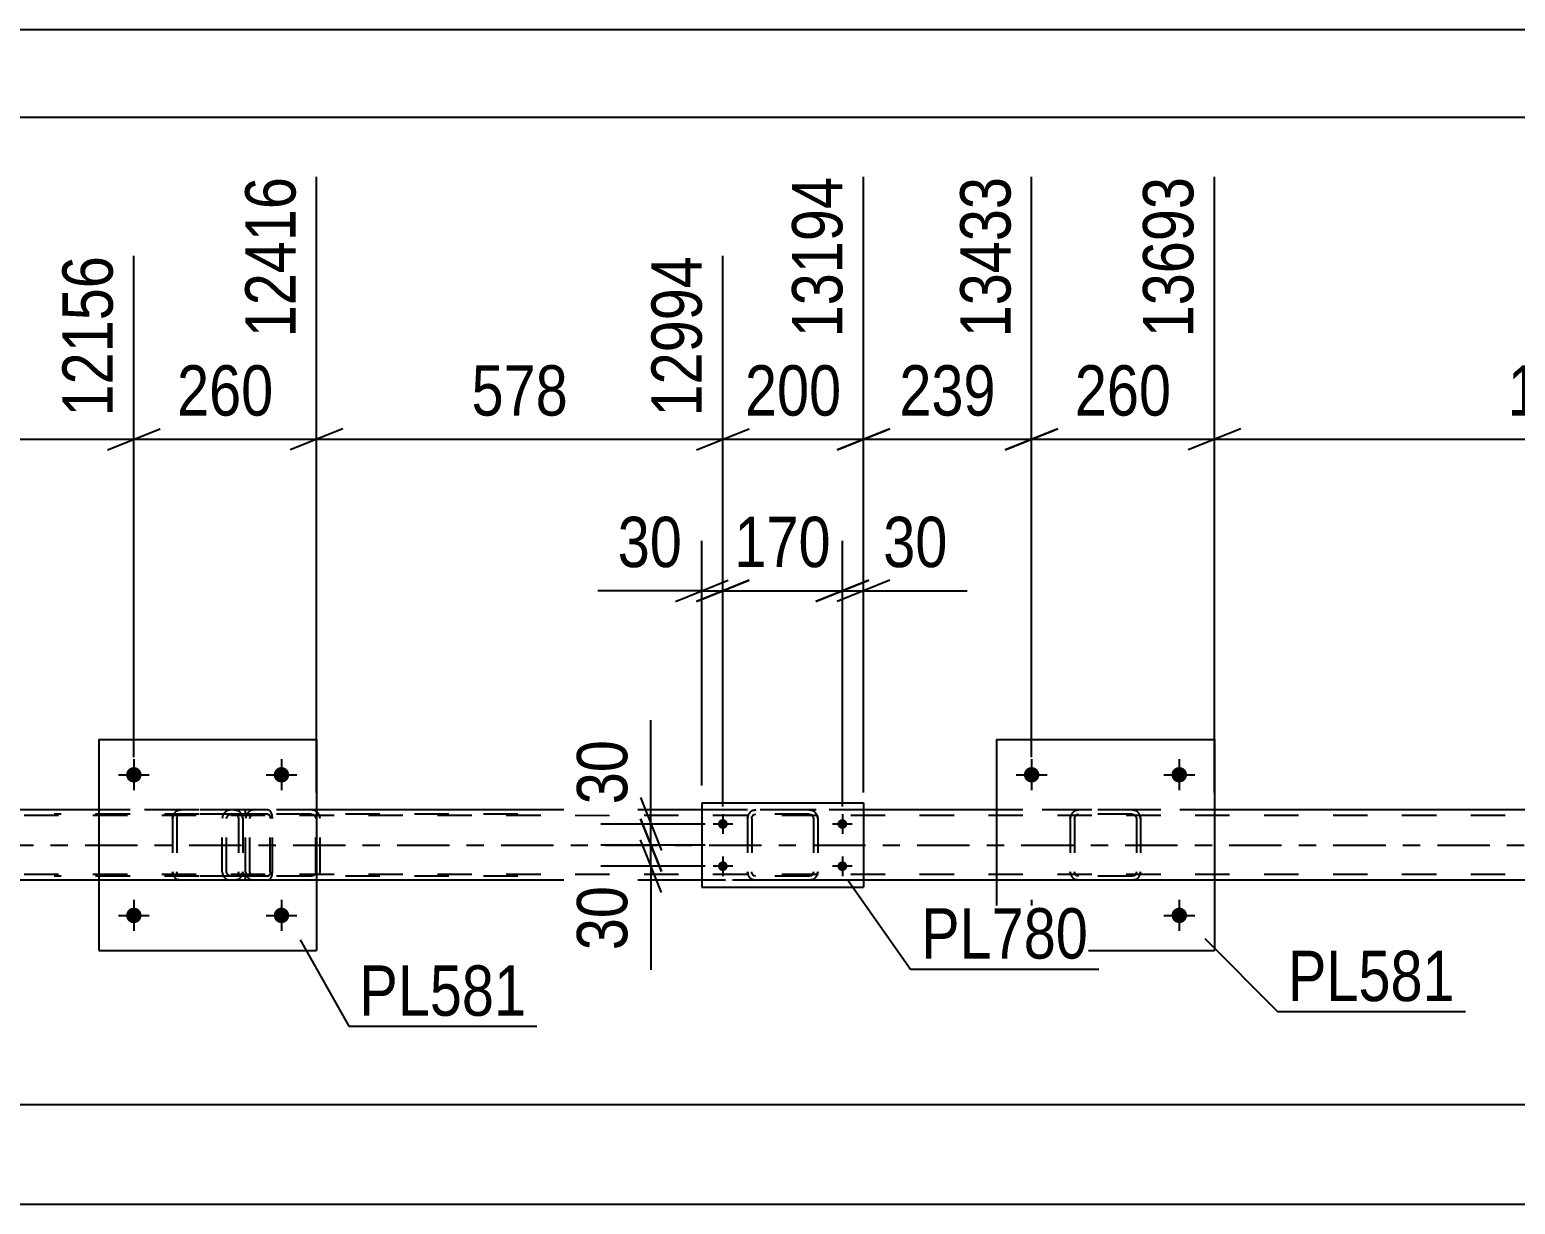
# Model space of a CAD drawing. Header units: millimetres. Extents: x 0 to 841, y 0 to 594.
# Drawn here: x 522.2 to 606.8, y 527.2 to 594 of the extents above; entities that cross this region are included whole.
import ezdxf

# ---------------------------------------------------------------- set-up
doc = ezdxf.new("R2010")
doc.units = ezdxf.units.MM
doc.linetypes.add('DXK_LINE_DOT2', pattern=[3.9198, 1.9599, -1.9599])
doc.linetypes.add('DXK_LINE_DOT3', pattern=[5.9187, 2.979, -0.9799, 0.9799, -0.9799])
doc.styles.add('Arial Narrow', font='ARIALN.TTF', dxfattribs={"height": 0.2})

# ---------------------------------------------------------------- blocks, each defined once
blk = doc.blocks.new('Unknown-814748436-1133')
at = {"color": 5, "linetype": 'Continuous'}
for p, q in [((841, 594), (0, 594)), ((836, 589), (5, 589))]:
    blk.add_line(p, q, dxfattribs=at)
blk = doc.blocks.new('Bolt-814748436-4880 - 4858')
at = {"linetype": 'Continuous'}
for points in [[(579.678, 551.608, -1), (578.798, 551.608, -1)], [(588.078, 551.608, -1), (587.198, 551.608, -1)]]:
    blk.add_hatch(color=1, dxfattribs=at).paths.add_polyline_path(points)
at = {"color": 1, "linetype": 'Continuous'}
for p, q in [((579.238, 552.488), (579.238, 550.728)), ((587.638, 552.488), (587.638, 550.728)), ((578.358, 551.608), (580.118, 551.608)), ((586.758, 551.608), (588.518, 551.608))]:
    blk.add_line(p, q, dxfattribs=at)
blk = doc.blocks.new('Bolt-814748436-4881 - 4858')
at = {"linetype": 'Continuous'}
for points in [[(579.678, 543.608, -1), (578.798, 543.608, -1)], [(588.078, 543.608, -1), (587.198, 543.608, -1)]]:
    blk.add_hatch(color=1, dxfattribs=at).paths.add_polyline_path(points)
at = {"color": 1, "linetype": 'Continuous'}
for p, q in [((579.238, 544.488), (579.238, 542.728)), ((587.638, 544.488), (587.638, 542.728)), ((578.358, 543.608), (580.118, 543.608)), ((586.758, 543.608), (588.518, 543.608))]:
    blk.add_line(p, q, dxfattribs=at)
blk = doc.blocks.new('Bolt-814748436-4884 - 4858')
at = {"linetype": 'Continuous'}
for points in [[(528.598, 551.608, -1), (527.718, 551.608, -1)], [(536.998, 551.608, -1), (536.118, 551.608, -1)]]:
    blk.add_hatch(color=1, dxfattribs=at).paths.add_polyline_path(points)
at = {"color": 1, "linetype": 'Continuous'}
for p, q in [((528.158, 552.488), (528.158, 550.728)), ((536.558, 552.488), (536.558, 550.728)), ((527.278, 551.608), (529.038, 551.608)), ((535.678, 551.608), (537.438, 551.608))]:
    blk.add_line(p, q, dxfattribs=at)
blk = doc.blocks.new('Bolt-814748436-4885 - 4858')
at = {"linetype": 'Continuous'}
for points in [[(528.598, 543.608, -1), (527.718, 543.608, -1)], [(536.998, 543.608, -1), (536.118, 543.608, -1)]]:
    blk.add_hatch(color=1, dxfattribs=at).paths.add_polyline_path(points)
at = {"color": 1, "linetype": 'Continuous'}
for p, q in [((528.158, 544.488), (528.158, 542.728)), ((536.558, 544.488), (536.558, 542.728)), ((527.278, 543.608), (529.038, 543.608)), ((535.678, 543.608), (537.438, 543.608))]:
    blk.add_line(p, q, dxfattribs=at)
blk = doc.blocks.new('Part-814748436-4953 - 4858')
at = {"color": 2, "linetype": 'Continuous'}
for p, q in [((577.238, 553.607), (577.238, 541.607)), ((577.238, 553.607), (589.638, 553.607)), ((589.638, 553.607), (589.638, 541.607)), ((577.238, 541.607), (589.638, 541.607))]:
    blk.add_line(p, q, dxfattribs=at)
blk = doc.blocks.new('Part-814748436-4954 - 4858')
at = {"color": 7, "linetype": 'DXK_LINE_DOT2'}
for p, q in [((581.735, 549.57), (581.918, 549.607)), ((581.918, 549.607), (581.735, 549.57)), ((584.958, 549.607), (581.918, 549.607)), ((584.958, 549.607), (585.142, 549.57)), ((585.142, 549.57), (584.958, 549.607)), ((581.438, 549.127), (581.475, 549.311)), ((581.475, 549.311), (581.438, 549.127)), ((581.438, 549.127), (581.438, 546.087)), ((581.678, 549.127), (581.696, 549.219)), ((581.678, 549.127), (581.678, 546.087)), ((581.696, 549.219), (581.749, 549.297)), ((581.749, 549.297), (581.826, 549.349)), ((581.826, 549.349), (581.918, 549.367)), ((584.958, 549.367), (581.918, 549.367)), ((584.958, 549.367), (585.05, 549.349)), ((585.05, 549.349), (585.128, 549.297)), ((585.128, 549.297), (585.18, 549.219)), ((585.18, 549.219), (585.198, 549.127)), ((585.198, 549.127), (585.198, 546.087)), ((585.402, 549.311), (585.438, 549.127)), ((585.438, 549.127), (585.402, 549.311)), ((585.438, 549.127), (585.438, 546.087)), ((581.475, 545.903), (581.438, 546.087)), ((581.438, 546.087), (581.475, 545.903)), ((581.696, 545.995), (581.678, 546.087)), ((585.198, 546.087), (585.18, 545.995)), ((585.438, 546.087), (585.402, 545.903)), ((585.402, 545.903), (585.438, 546.087)), ((581.749, 545.917), (581.696, 545.995)), ((581.918, 545.607), (581.735, 545.644)), ((581.735, 545.644), (581.918, 545.607)), ((581.826, 545.865), (581.749, 545.917)), ((581.918, 545.847), (581.826, 545.865)), ((584.958, 545.847), (581.918, 545.847)), ((584.958, 545.607), (581.918, 545.607)), ((585.05, 545.865), (584.958, 545.847)), ((585.142, 545.644), (584.958, 545.607)), ((584.958, 545.607), (585.142, 545.644)), ((585.128, 545.917), (585.05, 545.865)), ((585.18, 545.995), (585.128, 545.917))]:
    blk.add_line(p, q, dxfattribs=at)
at = {"color": 7, "linetype": 'DXK_LINE_DOT3'}
blk.add_line((583.438, 547.607), (583.438, 547.607), dxfattribs=at)
at = {"color": 7, "linetype": 'DXK_LINE_DOT2'}
for centre, start, end in [((581.918, 549.127), 112.5, 157.5), ((581.918, 549.127), 112.5, 157.5), ((584.958, 549.127), 22.5, 67.5), ((584.958, 549.127), 22.5, 67.5), ((581.918, 546.087), 202.5, 247.5), ((581.918, 546.087), 202.5, 247.5), ((584.958, 546.087), 292.5, 337.5), ((584.958, 546.087), 292.5, 337.5)]:
    blk.add_arc(centre, 0.48, start, end, dxfattribs=at)
blk = doc.blocks.new('Part-814748436-4959 - 4858')
at = {"color": 2, "linetype": 'Continuous'}
for p, q in [((560.47, 550.008), (560.47, 545.208)), ((560.47, 550.008), (569.67, 550.008)), ((569.67, 550.008), (569.67, 545.208)), ((560.47, 545.208), (569.67, 545.208))]:
    blk.add_line(p, q, dxfattribs=at)
blk = doc.blocks.new('Part-814748436-4960 - 4858')
at = {"color": 7, "linetype": 'DXK_LINE_DOT2'}
for p, q in [((563.366, 549.572), (563.55, 549.608)), ((563.55, 549.608), (563.366, 549.572)), ((566.59, 549.608), (563.55, 549.608)), ((566.59, 549.608), (566.774, 549.572)), ((566.774, 549.572), (566.59, 549.608)), ((563.07, 549.128), (563.106, 549.312)), ((563.106, 549.312), (563.07, 549.128)), ((563.07, 549.128), (563.07, 546.088)), ((563.31, 549.128), (563.328, 549.22)), ((563.31, 549.128), (563.31, 546.088)), ((563.328, 549.22), (563.38, 549.298)), ((563.38, 549.298), (563.458, 549.35)), ((563.458, 549.35), (563.55, 549.368)), ((566.59, 549.368), (563.55, 549.368)), ((566.59, 549.368), (566.682, 549.35)), ((566.682, 549.35), (566.76, 549.298)), ((566.76, 549.298), (566.812, 549.22)), ((566.812, 549.22), (566.83, 549.128)), ((566.83, 549.128), (566.83, 546.088)), ((567.033, 549.312), (567.07, 549.128)), ((567.07, 549.128), (567.033, 549.312)), ((567.07, 549.128), (567.07, 546.088)), ((563.106, 545.905), (563.07, 546.088)), ((563.07, 546.088), (563.106, 545.905)), ((563.328, 545.996), (563.31, 546.088)), ((566.83, 546.088), (566.812, 545.996)), ((567.07, 546.088), (567.033, 545.905)), ((567.033, 545.905), (567.07, 546.088)), ((563.38, 545.919), (563.328, 545.996)), ((563.55, 545.608), (563.366, 545.645)), ((563.366, 545.645), (563.55, 545.608)), ((563.458, 545.866), (563.38, 545.919)), ((563.55, 545.848), (563.458, 545.866)), ((566.59, 545.848), (563.55, 545.848)), ((566.59, 545.608), (563.55, 545.608)), ((566.682, 545.866), (566.59, 545.848)), ((566.774, 545.645), (566.59, 545.608)), ((566.59, 545.608), (566.774, 545.645)), ((566.76, 545.919), (566.682, 545.866)), ((566.812, 545.996), (566.76, 545.919))]:
    blk.add_line(p, q, dxfattribs=at)
at = {"color": 7, "linetype": 'DXK_LINE_DOT3'}
blk.add_line((565.07, 547.608), (565.07, 547.608), dxfattribs=at)
at = {"color": 7, "linetype": 'DXK_LINE_DOT2'}
for centre, start, end in [((563.55, 549.128), 112.5, 157.5), ((563.55, 549.128), 112.5, 157.5), ((566.59, 549.128), 22.5, 67.5), ((566.59, 549.128), 22.5, 67.5), ((563.55, 546.088), 202.5, 247.5), ((563.55, 546.088), 202.5, 247.5), ((566.59, 546.088), 292.5, 337.5), ((566.59, 546.088), 292.5, 337.5)]:
    blk.add_arc(centre, 0.48, start, end, dxfattribs=at)
blk = doc.blocks.new('Part-814748436-4965 - 4858')
at = {"color": 2, "linetype": 'Continuous'}
for p, q in [((526.158, 553.607), (526.158, 541.607)), ((526.158, 553.607), (538.558, 553.607)), ((538.558, 553.607), (538.558, 541.607)), ((526.158, 541.607), (538.558, 541.607))]:
    blk.add_line(p, q, dxfattribs=at)
blk = doc.blocks.new('Part-814748436-4966 - 4858')
at = {"color": 7, "linetype": 'DXK_LINE_DOT2'}
for p, q in [((530.654, 549.57), (530.838, 549.607)), ((530.838, 549.607), (530.654, 549.57)), ((533.878, 549.607), (530.838, 549.607)), ((533.878, 549.607), (534.061, 549.57)), ((534.061, 549.57), (533.878, 549.607)), ((530.358, 549.127), (530.394, 549.311)), ((530.394, 549.311), (530.358, 549.127)), ((530.358, 549.127), (530.358, 546.087)), ((530.598, 549.127), (530.616, 549.219)), ((530.598, 549.127), (530.598, 546.087)), ((530.616, 549.219), (530.668, 549.297)), ((530.668, 549.297), (530.746, 549.349)), ((530.746, 549.349), (530.838, 549.367)), ((533.878, 549.367), (530.838, 549.367)), ((533.878, 549.367), (533.969, 549.349)), ((533.969, 549.349), (534.047, 549.297)), ((534.047, 549.297), (534.099, 549.219)), ((534.099, 549.219), (534.118, 549.127)), ((534.118, 549.127), (534.118, 546.087)), ((534.321, 549.311), (534.358, 549.127)), ((534.358, 549.127), (534.321, 549.311)), ((534.358, 549.127), (534.358, 546.087)), ((530.394, 545.903), (530.358, 546.087)), ((530.358, 546.087), (530.394, 545.903)), ((530.616, 545.995), (530.598, 546.087)), ((534.118, 546.087), (534.099, 545.995)), ((534.358, 546.087), (534.321, 545.903)), ((534.321, 545.903), (534.358, 546.087)), ((530.668, 545.917), (530.616, 545.995)), ((530.838, 545.607), (530.654, 545.644)), ((530.654, 545.644), (530.838, 545.607)), ((530.746, 545.865), (530.668, 545.917)), ((530.838, 545.847), (530.746, 545.865)), ((533.878, 545.847), (530.838, 545.847)), ((533.878, 545.607), (530.838, 545.607)), ((533.969, 545.865), (533.878, 545.847)), ((534.061, 545.644), (533.878, 545.607)), ((533.878, 545.607), (534.061, 545.644)), ((534.047, 545.917), (533.969, 545.865)), ((534.099, 545.995), (534.047, 545.917))]:
    blk.add_line(p, q, dxfattribs=at)
at = {"color": 7, "linetype": 'DXK_LINE_DOT3'}
blk.add_line((532.358, 547.607), (532.358, 547.607), dxfattribs=at)
at = {"color": 7, "linetype": 'DXK_LINE_DOT2'}
for centre, start, end in [((530.838, 549.127), 112.5, 157.5), ((530.838, 549.127), 112.5, 157.5), ((533.878, 549.127), 22.5, 67.5), ((533.878, 549.127), 22.5, 67.5), ((530.838, 546.087), 202.5, 247.5), ((530.838, 546.087), 202.5, 247.5), ((533.878, 546.087), 292.5, 337.5), ((533.878, 546.087), 292.5, 337.5)]:
    blk.add_arc(centre, 0.48, start, end, dxfattribs=at)
blk = doc.blocks.new('Part-814748436-4997 - 4858')
at = {"color": 7, "linetype": 'DXK_LINE_DOT2'}
for p, q in [((535.78, 549.607), (523.624, 549.607)), ((533.689, 549.607), (533.497, 549.57)), ((534.504, 549.367), (534.504, 549.607)), ((535.884, 549.57), (535.78, 549.607)), ((535.972, 549.466), (535.884, 549.57)), ((536.03, 549.311), (535.972, 549.466)), ((535.78, 549.367), (523.624, 549.367)), ((533.224, 549.311), (533.186, 549.127)), ((533.186, 546.087), (533.186, 549.127)), ((533.438, 549.127), (533.457, 549.219)), ((533.438, 546.087), (533.438, 549.127)), ((533.457, 549.219), (533.511, 549.297)), ((533.511, 549.297), (533.593, 549.349)), ((533.593, 549.349), (533.689, 549.367)), ((535.78, 549.367), (535.832, 549.349)), ((535.832, 549.349), (535.876, 549.297)), ((535.876, 549.297), (535.905, 549.219)), ((535.905, 549.219), (535.916, 549.127)), ((535.916, 546.087), (535.916, 549.127)), ((536.051, 549.127), (536.03, 549.311)), ((536.051, 546.087), (536.051, 549.127)), ((533.186, 546.087), (533.224, 545.903)), ((533.457, 545.995), (533.438, 546.087)), ((535.916, 546.087), (535.905, 545.995)), ((536.03, 545.903), (536.051, 546.087)), ((535.78, 545.847), (523.624, 545.847)), ((535.78, 545.607), (523.624, 545.607)), ((533.511, 545.917), (533.457, 545.995)), ((533.497, 545.644), (533.689, 545.607)), ((533.593, 545.865), (533.511, 545.917)), ((533.689, 545.847), (533.593, 545.865)), ((534.504, 545.607), (534.504, 545.847)), ((535.832, 545.865), (535.78, 545.847)), ((535.78, 545.607), (535.884, 545.644)), ((535.876, 545.917), (535.832, 545.865)), ((535.905, 545.995), (535.876, 545.917)), ((535.884, 545.644), (535.972, 545.748)), ((535.972, 545.748), (536.03, 545.903))]:
    blk.add_line(p, q, dxfattribs=at)
for centre, start, end in [((533.674, 549.112), 111.1941, 156.15059), ((533.674, 546.102), 203.84941, 248.8059)]:
    blk.add_arc(centre, 0.492, start, end, dxfattribs=at)
blk = doc.blocks.new('Part-814748436-5026 - 4858')
at = {"color": 7, "linetype": 'DXK_LINE_DOT2'}
for p, q in [((535.015, 549.607), (534.819, 549.57)), ((550.003, 549.607), (535.015, 549.607)), ((538.445, 549.57), (538.25, 549.607)), ((534.543, 549.311), (534.504, 549.127)), ((534.504, 546.087), (534.504, 549.127)), ((534.759, 549.127), (534.779, 549.219)), ((534.759, 546.087), (534.759, 549.127)), ((534.779, 549.219), (534.834, 549.297)), ((534.834, 549.297), (534.917, 549.349)), ((534.917, 549.349), (535.015, 549.367)), ((550.003, 549.367), (535.015, 549.367)), ((538.25, 549.367), (538.348, 549.349)), ((538.348, 549.349), (538.431, 549.297)), ((538.431, 549.297), (538.486, 549.219)), ((538.486, 549.219), (538.505, 549.127)), ((538.505, 546.087), (538.505, 549.127)), ((538.743, 549.212), (538.722, 549.311)), ((538.761, 549.127), (538.743, 549.212)), ((538.761, 546.087), (538.761, 549.127)), ((534.504, 546.087), (534.543, 545.903)), ((534.779, 545.995), (534.759, 546.087)), ((538.505, 546.087), (538.486, 545.995)), ((538.743, 546.002), (538.761, 546.087)), ((534.834, 545.917), (534.779, 545.995)), ((534.819, 545.644), (535.015, 545.607)), ((534.917, 545.865), (534.834, 545.917)), ((535.015, 545.847), (534.917, 545.865)), ((550.003, 545.847), (535.015, 545.847)), ((550.003, 545.607), (535.015, 545.607)), ((538.348, 545.865), (538.25, 545.847)), ((538.25, 545.607), (538.445, 545.644)), ((538.431, 545.917), (538.348, 545.865)), ((538.486, 545.995), (538.431, 545.917)), ((538.722, 545.903), (538.743, 546.002))]:
    blk.add_line(p, q, dxfattribs=at)
for centre, start, end in [((534.995, 549.106), 110.75832, 155.68004), ((538.269, 549.106), 24.31996, 69.24168), ((534.995, 546.108), 204.31996, 249.24168)]:
    blk.add_arc(centre, 0.496, start, end, dxfattribs=at)
blk = doc.blocks.new('Part-814748436-5058 - 4858')
at = {"color": 7, "linetype": 'DXK_LINE_DOT2'}
for p, q in [((762.977, 549.607), (117.513, 549.607)), ((538.558, 549.607), (526.158, 549.607)), ((569.67, 549.607), (560.47, 549.607)), ((589.638, 549.607), (577.238, 549.607)), ((762.977, 549.287), (99.233, 549.287)), ((762.977, 545.927), (99.233, 545.927)), ((760.176, 545.607), (99.233, 545.607)), ((538.558, 545.607), (526.158, 545.607)), ((569.67, 545.607), (560.47, 545.607)), ((589.638, 545.607), (577.238, 545.607))]:
    blk.add_line(p, q, dxfattribs=at)
at = {"color": 2, "linetype": 'Continuous'}
for p, q in [((526.158, 549.607), (487.477, 549.607)), ((560.47, 549.607), (538.558, 549.607)), ((577.238, 549.607), (569.67, 549.607)), ((628.319, 549.607), (589.638, 549.607)), ((526.158, 545.607), (487.477, 545.607)), ((560.47, 545.607), (538.558, 545.607)), ((577.238, 545.607), (569.67, 545.607)), ((628.319, 545.607), (589.638, 545.607))]:
    blk.add_line(p, q, dxfattribs=at)
at = {"color": 7, "linetype": 'DXK_LINE_DOT3'}
blk.add_line((99.233, 547.607), (762.977, 547.607), dxfattribs=at)
blk = doc.blocks.new('Bolt-814748436-5106 - 4858')
at = {"linetype": 'Continuous'}
for points in [[(561.67, 548.528, -1), (561.67, 549.088, -1)], [(568.47, 548.528, -1), (568.47, 549.088, -1)], [(561.67, 546.128, -1), (561.67, 546.688, -1)], [(568.47, 546.128, -1), (568.47, 546.688, -1)]]:
    blk.add_hatch(color=1, dxfattribs=at).paths.add_polyline_path(points)
at = {"color": 1, "linetype": 'Continuous'}
for p, q in [((562.23, 548.808), (561.11, 548.808)), ((561.67, 549.368), (561.67, 548.248)), ((569.03, 548.808), (567.91, 548.808)), ((568.47, 549.368), (568.47, 548.248)), ((561.67, 546.968), (561.67, 545.848)), ((568.47, 546.968), (568.47, 545.848)), ((562.23, 546.408), (561.11, 546.408)), ((569.03, 546.408), (567.91, 546.408))]:
    blk.add_line(p, q, dxfattribs=at)
blk = doc.blocks.new('StraightDimension-814748436-15242 - 4858')
at = {"color": 7, "linetype": 'Continuous'}
for p, q in [((589.638, 550.607), (589.638, 585.637)), ((630.319, 552.608), (630.319, 581.137)), ((591.138, 571.296), (588.138, 570.096)), ((589.638, 570.696), (630.319, 570.696)), ((628.819, 570.096), (631.819, 571.296))]:
    blk.add_line(p, q, dxfattribs=at)
at = {"color": 0}
blk.add_wipeout([(614.235, 571.446), (614.235, 575.646), (605.722, 575.646), (605.722, 571.446)], dxfattribs=at)
at = {"color": 3, "style": 'Arial Narrow'}
blk.add_text('1017', height=2.8633, dxfattribs=at).set_placement((606.322, 572.046))
at = {"color": 0, "linetype": 'Continuous'}
blk.add_wipeout([(629.719, 581.737), (625.519, 581.737), (625.519, 571.396), (629.719, 571.396)], dxfattribs=at)
at = {"color": 3, "linetype": 'Continuous', "style": 'Arial Narrow'}
blk.add_text('14710', height=2.8633, rotation=90.00021, dxfattribs=at).set_placement((629.119, 571.996))
blk = doc.blocks.new('StraightDimension-814748436-15247 - 4858')
at = {"color": 7, "linetype": 'Continuous'}
for p, q in [((538.558, 550.607), (538.558, 585.637)), ((528.158, 552.608), (528.158, 581.137)), ((526.658, 570.096), (529.658, 571.296)), ((528.158, 570.696), (538.558, 570.696)), ((540.058, 571.296), (537.058, 570.096))]:
    blk.add_line(p, q, dxfattribs=at)
at = {"color": 0}
blk.add_wipeout([(536.7, 571.446), (536.7, 575.646), (530.015, 575.646), (530.015, 571.446)], dxfattribs=at)
at = {"color": 3, "style": 'Arial Narrow'}
blk.add_text('260', height=2.8633, dxfattribs=at).set_placement((530.615, 572.046))
at = {"color": 0, "linetype": 'Continuous'}
blk.add_wipeout([(537.958, 586.237), (533.758, 586.237), (533.758, 575.896), (537.958, 575.896)], dxfattribs=at)
at = {"color": 3, "linetype": 'Continuous', "style": 'Arial Narrow'}
blk.add_text('12416', height=2.8633, rotation=90.00021, dxfattribs=at).set_placement((537.358, 576.496))
blk = doc.blocks.new('StraightDimension-814748436-15248 - 4858')
at = {"color": 7, "linetype": 'Continuous'}
for p, q in [((487.477, 550.607), (487.477, 585.637)), ((528.158, 552.608), (528.158, 581.137)), ((488.977, 571.296), (485.977, 570.096)), ((487.477, 570.696), (528.158, 570.696)), ((526.658, 570.096), (529.658, 571.296))]:
    blk.add_line(p, q, dxfattribs=at)
at = {"color": 0}
blk.add_wipeout([(512.074, 571.446), (512.074, 575.646), (503.561, 575.646), (503.561, 571.446)], dxfattribs=at)
at = {"color": 3, "style": 'Arial Narrow'}
blk.add_text('1017', height=2.8633, dxfattribs=at).set_placement((504.161, 572.046))
at = {"color": 0, "linetype": 'Continuous'}
blk.add_wipeout([(527.558, 581.737), (523.358, 581.737), (523.358, 571.396), (527.558, 571.396)], dxfattribs=at)
at = {"color": 3, "linetype": 'Continuous', "style": 'Arial Narrow'}
blk.add_text('12156', height=2.8633, rotation=90.00021, dxfattribs=at).set_placement((526.958, 571.996))
blk = doc.blocks.new('StraightDimension-814748436-5116 - 4858')
at = {"color": 7, "linetype": 'Continuous'}
blk.add_line((56.673, 527.172), (763.617, 527.172), dxfattribs=at)
blk = doc.blocks.new('StraightDimension-814748436-16023 - 4858')
at = {"color": 7, "linetype": 'Continuous'}
for p, q in [((560.47, 551.008), (560.47, 564.924)), ((561.67, 549.808), (561.67, 564.924)), ((558.97, 561.474), (561.97, 562.674)), ((563.17, 562.674), (560.17, 561.474)), ((560.47, 562.074), (554.564, 562.074)), ((560.47, 562.074), (554.564, 562.074)), ((560.47, 562.074), (561.67, 562.074))]:
    blk.add_line(p, q, dxfattribs=at)
at = {"color": 0}
blk.add_wipeout([(559.945, 562.824), (559.945, 567.024), (555.089, 567.024), (555.089, 562.824)], dxfattribs=at)
at = {"color": 3, "style": 'Arial Narrow'}
blk.add_text('30', height=2.8633, dxfattribs=at).set_placement((555.689, 563.424))
blk = doc.blocks.new('StraightDimension-814748436-5137 - 4858')
at = {"color": 7, "linetype": 'Continuous'}
blk.add_line((57.313, 532.848), (762.977, 532.848), dxfattribs=at)
blk = doc.blocks.new('StraightDimension-814748436-15243 - 4858')
at = {"color": 7, "linetype": 'Continuous'}
for p, q in [((579.238, 552.608), (579.238, 585.637)), ((589.638, 550.607), (589.638, 585.637)), ((577.738, 570.096), (580.738, 571.296)), ((579.238, 570.696), (589.638, 570.696)), ((591.138, 571.296), (588.138, 570.096))]:
    blk.add_line(p, q, dxfattribs=at)
at = {"color": 0}
blk.add_wipeout([(587.78, 571.446), (587.78, 575.646), (581.096, 575.646), (581.096, 571.446)], dxfattribs=at)
at = {"color": 3, "style": 'Arial Narrow'}
blk.add_text('260', height=2.8633, dxfattribs=at).set_placement((581.696, 572.046))
at = {"color": 0, "linetype": 'Continuous'}
blk.add_wipeout([(589.038, 586.237), (584.838, 586.237), (584.838, 575.896), (589.038, 575.896)], dxfattribs=at)
at = {"color": 3, "linetype": 'Continuous', "style": 'Arial Narrow'}
blk.add_text('13693', height=2.8633, rotation=90.00021, dxfattribs=at).set_placement((588.438, 576.496))
blk = doc.blocks.new('StraightDimension-814748436-15244 - 4858')
at = {"color": 7, "linetype": 'Continuous'}
for p, q in [((569.67, 550.607), (569.67, 585.637)), ((579.238, 552.608), (579.238, 585.637)), ((568.17, 570.096), (571.17, 571.296)), ((569.67, 570.696), (579.238, 570.696)), ((580.738, 571.296), (577.738, 570.096))]:
    blk.add_line(p, q, dxfattribs=at)
at = {"color": 0}
blk.add_wipeout([(577.796, 571.446), (577.796, 575.646), (571.112, 575.646), (571.112, 571.446)], dxfattribs=at)
at = {"color": 3, "style": 'Arial Narrow'}
blk.add_text('239', height=2.8633, dxfattribs=at).set_placement((571.712, 572.046))
at = {"color": 0, "linetype": 'Continuous'}
blk.add_wipeout([(578.638, 586.237), (574.438, 586.237), (574.438, 575.896), (578.638, 575.896)], dxfattribs=at)
at = {"color": 3, "linetype": 'Continuous', "style": 'Arial Narrow'}
blk.add_text('13433', height=2.8633, rotation=90.00021, dxfattribs=at).set_placement((578.038, 576.496))
blk = doc.blocks.new('StraightDimension-814748436-15245 - 4858')
at = {"color": 7, "linetype": 'Continuous'}
for p, q in [((569.67, 550.607), (569.67, 585.637)), ((561.67, 549.808), (561.67, 581.137)), ((560.17, 570.096), (563.17, 571.296)), ((561.67, 570.696), (569.67, 570.696)), ((571.17, 571.296), (568.17, 570.096))]:
    blk.add_line(p, q, dxfattribs=at)
at = {"color": 0}
blk.add_wipeout([(569.012, 571.446), (569.012, 575.646), (562.328, 575.646), (562.328, 571.446)], dxfattribs=at)
at = {"color": 3, "style": 'Arial Narrow'}
blk.add_text('200', height=2.8633, dxfattribs=at).set_placement((562.928, 572.046))
at = {"color": 0, "linetype": 'Continuous'}
blk.add_wipeout([(569.07, 586.237), (564.87, 586.237), (564.87, 575.896), (569.07, 575.896)], dxfattribs=at)
at = {"color": 3, "linetype": 'Continuous', "style": 'Arial Narrow'}
blk.add_text('13194', height=2.8633, rotation=90.00021, dxfattribs=at).set_placement((568.47, 576.496))
blk = doc.blocks.new('StraightDimension-814748436-15246 - 4858')
at = {"color": 7, "linetype": 'Continuous'}
for p, q in [((538.558, 550.607), (538.558, 585.637)), ((561.67, 549.808), (561.67, 581.137)), ((540.058, 571.296), (537.058, 570.096)), ((538.558, 570.696), (561.67, 570.696)), ((560.17, 570.096), (563.17, 571.296))]:
    blk.add_line(p, q, dxfattribs=at)
at = {"color": 0}
blk.add_wipeout([(553.456, 571.446), (553.456, 575.646), (546.772, 575.646), (546.772, 571.446)], dxfattribs=at)
at = {"color": 3, "style": 'Arial Narrow'}
blk.add_text('578', height=2.8633, dxfattribs=at).set_placement((547.372, 572.046))
at = {"color": 0, "linetype": 'Continuous'}
blk.add_wipeout([(561.07, 581.737), (556.87, 581.737), (556.87, 571.396), (561.07, 571.396)], dxfattribs=at)
at = {"color": 3, "linetype": 'Continuous', "style": 'Arial Narrow'}
blk.add_text('12994', height=2.8633, rotation=90.00021, dxfattribs=at).set_placement((560.47, 571.996))
blk = doc.blocks.new('StraightDimension-814748436-16021 - 4858')
at = {"color": 7, "linetype": 'Continuous'}
for p, q in [((568.47, 549.808), (568.47, 564.924)), ((569.67, 551.008), (569.67, 564.924)), ((566.97, 561.474), (569.97, 562.674)), ((571.17, 562.674), (568.17, 561.474)), ((568.47, 562.074), (569.67, 562.074)), ((569.67, 562.074), (575.576, 562.074)), ((569.67, 562.074), (575.576, 562.074))]:
    blk.add_line(p, q, dxfattribs=at)
at = {"color": 0}
blk.add_wipeout([(575.051, 562.824), (575.051, 567.024), (570.195, 567.024), (570.195, 562.824)], dxfattribs=at)
at = {"color": 3, "style": 'Arial Narrow'}
blk.add_text('30', height=2.8633, dxfattribs=at).set_placement((570.795, 563.424))
blk = doc.blocks.new('StraightDimension-814748436-16022 - 4858')
at = {"color": 7, "linetype": 'Continuous'}
for p, q in [((561.67, 549.808), (561.67, 564.924)), ((568.47, 549.808), (568.47, 564.924)), ((560.17, 561.474), (563.17, 562.674)), ((569.97, 562.674), (566.97, 561.474)), ((561.67, 562.074), (568.47, 562.074))]:
    blk.add_line(p, q, dxfattribs=at)
at = {"color": 0}
blk.add_wipeout([(568.412, 562.824), (568.412, 567.024), (561.728, 567.024), (561.728, 562.824)], dxfattribs=at)
at = {"color": 3, "style": 'Arial Narrow'}
blk.add_text('170', height=2.8633, dxfattribs=at).set_placement((562.328, 563.424))
blk = doc.blocks.new('StraightDimension-814748436-16052 - 4858')
at = {"color": 7, "linetype": 'Continuous'}
for p, q in [((557.582, 548.808), (557.582, 554.714)), ((557.582, 548.808), (557.582, 554.714)), ((556.982, 550.308), (558.182, 547.308)), ((560.67, 548.808), (554.732, 548.808)), ((558.182, 546.108), (556.982, 549.108)), ((557.582, 547.608), (557.582, 548.808)), ((560.67, 547.608), (554.732, 547.608))]:
    blk.add_line(p, q, dxfattribs=at)
at = {"color": 0}
blk.add_wipeout([(556.832, 554.189), (552.632, 554.189), (552.632, 549.333), (556.832, 549.333)], dxfattribs=at)
at = {"color": 3, "style": 'Arial Narrow'}
blk.add_text('30', height=2.8633, rotation=90.00021, dxfattribs=at).set_placement((556.232, 549.933))
blk = doc.blocks.new('StraightDimension-814748436-16053 - 4858')
at = {"color": 7, "linetype": 'Continuous'}
for p, q in [((556.982, 549.108), (558.182, 546.108)), ((558.182, 544.908), (556.982, 547.908)), ((560.67, 547.608), (554.732, 547.608)), ((557.582, 546.408), (557.582, 547.608)), ((560.67, 546.408), (554.732, 546.408)), ((557.582, 546.408), (557.582, 540.502)), ((557.582, 546.408), (557.582, 540.502))]:
    blk.add_line(p, q, dxfattribs=at)
at = {"color": 0}
blk.add_wipeout([(556.832, 545.883), (552.632, 545.883), (552.632, 541.027), (556.832, 541.027)], dxfattribs=at)
at = {"color": 3, "style": 'Arial Narrow'}
blk.add_text('30', height=2.8633, rotation=90.00021, dxfattribs=at).set_placement((556.232, 541.627))
blk = doc.blocks.new('Mark-814748436-4949 - 4858')
at = {"color": 30, "linetype": 'Continuous'}
for p, q in [((589.087, 542.296), (593.222, 538.133)), ((593.222, 538.133), (603.926, 538.133))]:
    blk.add_line(p, q, dxfattribs=at)
at = {"color": 0}
blk.add_wipeout([(603.326, 538.733), (603.326, 541.733), (593.822, 541.733), (593.822, 538.733)], dxfattribs=at)
blk.add_wipeout([(603.326, 538.733), (603.326, 541.733), (593.822, 541.733), (593.822, 538.733)], dxfattribs=at)
at = {"color": 3, "style": 'Arial Narrow'}
blk.add_text('PL581', height=2.8633, dxfattribs=at).set_placement((593.822, 538.733))
blk = doc.blocks.new('Mark-814748436-4955 - 4858')
at = {"color": 30, "linetype": 'Continuous'}
for p, q in [((568.803, 545.592), (572.353, 540.553)), ((572.353, 540.553), (583.057, 540.553))]:
    blk.add_line(p, q, dxfattribs=at)
at = {"color": 0}
blk.add_wipeout([(582.457, 541.153), (582.457, 544.153), (572.953, 544.153), (572.953, 541.153)], dxfattribs=at)
blk.add_wipeout([(582.457, 541.153), (582.457, 544.153), (572.953, 544.153), (572.953, 541.153)], dxfattribs=at)
at = {"color": 3, "style": 'Arial Narrow'}
blk.add_text('PL780', height=2.8633, dxfattribs=at).set_placement((572.953, 541.153))
blk = doc.blocks.new('Mark-814748436-4961 - 4858')
at = {"color": 30, "linetype": 'Continuous'}
for p, q in [((537.613, 542.218), (540.389, 537.298)), ((540.389, 537.298), (551.093, 537.298))]:
    blk.add_line(p, q, dxfattribs=at)
at = {"color": 0}
blk.add_wipeout([(550.493, 537.898), (550.493, 540.898), (540.989, 540.898), (540.989, 537.898)], dxfattribs=at)
blk.add_wipeout([(550.493, 537.898), (550.493, 540.898), (540.989, 540.898), (540.989, 537.898)], dxfattribs=at)
at = {"color": 3, "style": 'Arial Narrow'}
blk.add_text('PL581', height=2.8633, dxfattribs=at).set_placement((540.989, 537.898))

msp = doc.modelspace()

# ---------------------------------------------------------------- block references
for name in ['Unknown-814748436-1133', 'Part-814748436-4965 - 4858', 'Part-814748436-4953 - 4858', 'Bolt-814748436-4884 - 4858', 'Bolt-814748436-4880 - 4858', 'Part-814748436-5058 - 4858', 'Part-814748436-4997 - 4858', 'Part-814748436-4966 - 4858', 'Part-814748436-5026 - 4858', 'Part-814748436-4959 - 4858', 'Part-814748436-4960 - 4858', 'Part-814748436-4954 - 4858', 'Bolt-814748436-5106 - 4858', 'Bolt-814748436-4885 - 4858', 'Bolt-814748436-4881 - 4858']:
    msp.add_blockref(name, (0, 0))

# ---------------------------------------------------------------- next in the draw order: block references
for name in ['StraightDimension-814748436-15247 - 4858', 'StraightDimension-814748436-15242 - 4858', 'StraightDimension-814748436-16023 - 4858', 'Mark-814748436-4955 - 4858', 'StraightDimension-814748436-5116 - 4858']:
    msp.add_blockref(name, (0, 0))

# ---------------------------------------------------------------- next in the draw order: block references
for name in ['StraightDimension-814748436-15243 - 4858', 'StraightDimension-814748436-15248 - 4858', 'StraightDimension-814748436-5137 - 4858']:
    msp.add_blockref(name, (0, 0))

# ---------------------------------------------------------------- next in the draw order: block references
for name in ['StraightDimension-814748436-15244 - 4858', 'Mark-814748436-4961 - 4858', 'Mark-814748436-4949 - 4858']:
    msp.add_blockref(name, (0, 0))

# ---------------------------------------------------------------- next in the draw order: block references
msp.add_blockref('StraightDimension-814748436-15245 - 4858', (0, 0))

# ---------------------------------------------------------------- next in the draw order: block references
for name in ['StraightDimension-814748436-15246 - 4858', 'StraightDimension-814748436-16021 - 4858']:
    msp.add_blockref(name, (0, 0))

# ---------------------------------------------------------------- next in the draw order: block references
msp.add_blockref('StraightDimension-814748436-16022 - 4858', (0, 0))

# ---------------------------------------------------------------- next in the draw order: block references
msp.add_blockref('StraightDimension-814748436-16052 - 4858', (0, 0))

# ---------------------------------------------------------------- next in the draw order: block references
msp.add_blockref('StraightDimension-814748436-16053 - 4858', (0, 0))

doc.saveas('drawing.dxf')
